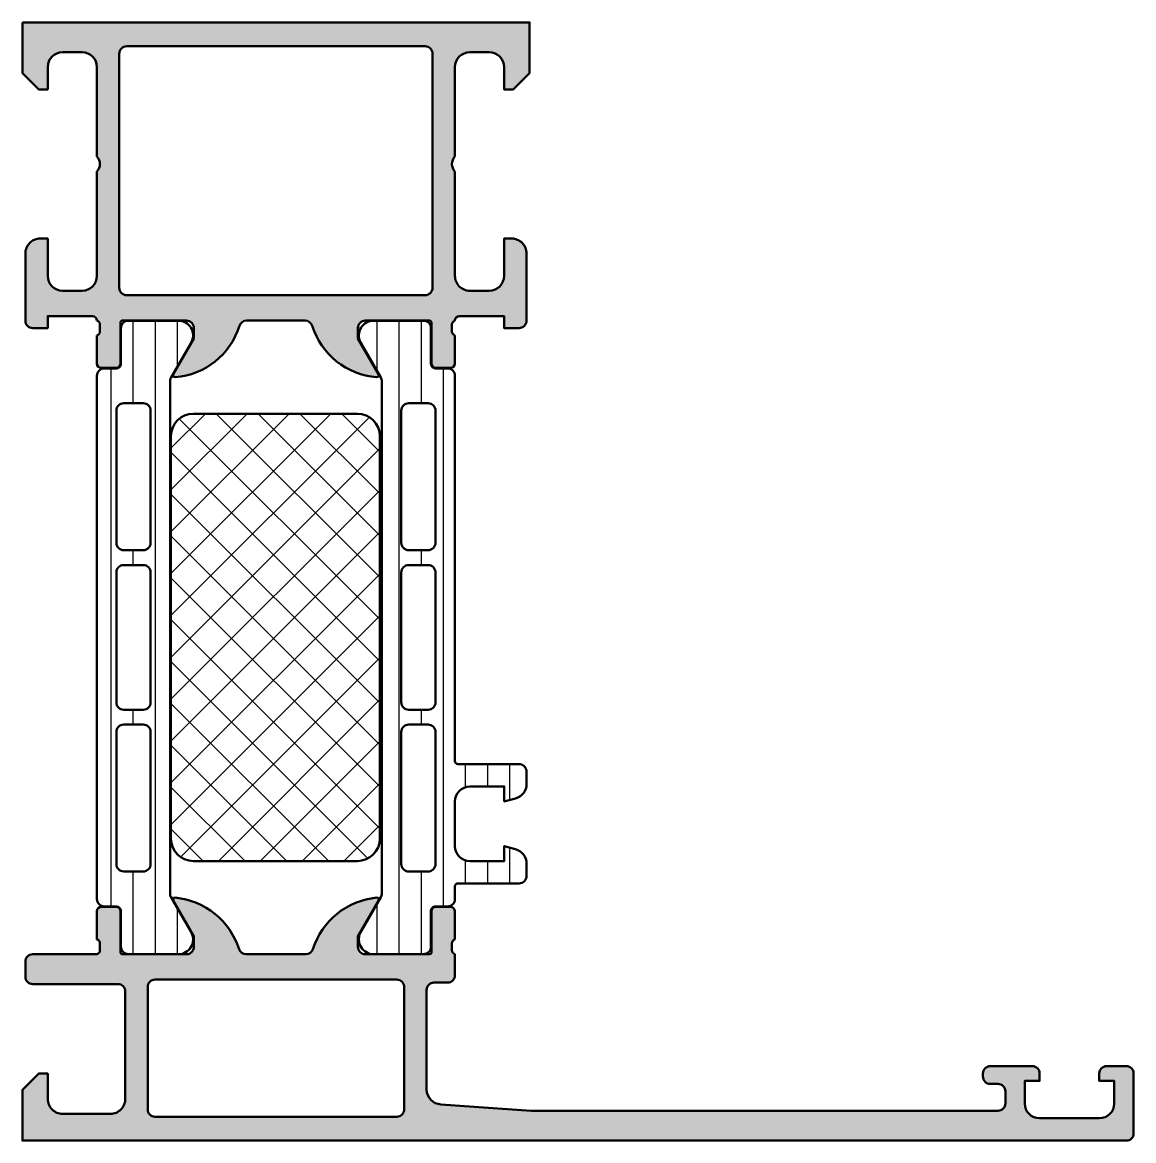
# Model space of a CAD drawing. Extents: x 0 to 74.5, y 0 to 75.
import ezdxf

# ---------------------------------------------------------------- set-up
doc = ezdxf.new("R2010")
doc.units = 0
for name, color, linetype, lineweight in [('0S-Alu contour', 7, 'Continuous', 50), ('0S-Alu hatch', 252, 'Continuous', 25), ('0S-Plastic contour', 254, 'Continuous', 50), ('0S-Plastic hatch', 253, 'Continuous', 25), ('0S-PT contour', 91, 'Continuous', 50), ('0S-PT hatch', 103, 'Continuous', 25)]:
    doc.layers.add(name, color=color, linetype=linetype, lineweight=lineweight)
pattern_1 = [(90, (0, 0), (-1.4859, 0), [])]

# ---------------------------------------------------------------- blocks, each defined once
blk = doc.blocks.new('357430__4BFDC0D7_9841_4C23_A22D_DB2E7F6A8140_')
at = {"layer": '0S-Alu hatch'}
h = blk.add_hatch(color=256, dxfattribs=at)
edge = h.paths.add_edge_path()
edge.add_ellipse((6.40000363935669, 10.00014096847119), major_axis=(-0.4999963606434275, 0), ratio=1, start_angle=180, end_angle=270.0000000000001, ccw=False)
edge.add_line((6.900000000000117, 10.00014096847118), (6.900000000196361, 2.799159322811785))
edge.add_ellipse((5.899980176852035, 2.799159322811818), major_axis=(-1.000019823344326, 0), ratio=1, start_angle=89.99999999999812, end_angle=180, ccw=False)
edge.add_line((5.899980176852, 1.799139499467492), (2.700130882247854, 1.799139499664078))
edge.add_ellipse((2.700099866834558, 2.79910836502754), major_axis=(-0.9999688658444545, 0), ratio=1, start_angle=-0.0017839389398091043, end_angle=90.00177710761068, ccw=False)
edge.add_line((1.700131001474801, 2.799139499665543), (1.699981689453239, 4.499992370605469))
edge.add_line((1.699981689453239, 4.499992370605469), (1.100006103515741, 4.499992370605359))
edge.add_line((1.100006103515741, 4.499992370605359), (2e-16, 3.399986267089616))
edge.add_line((2e-16, 3.399986267089616), (0, 0))
edge.add_line((0, 0), (73.99993505544118, -4.217248e-09))
edge.add_arc((73.99993505544118, 0.5000649456081279), 0.5000649498253759, 270, 360)
edge.add_line((74.50000000526656, 0.5000649456081279), (74.50000000649206, 4.499919421516442))
edge.add_arc((73.99991942085812, 4.499919420858019), 0.5000805856339384, 0, 89.99999999999837)
edge.add_line((73.99991942085813, 5.000000006491958), (72.70000112059384, 5.000000002494874))
edge.add_arc((72.70000112309106, 4.499950048784057), 0.5000499537108168, 90.00000028613135, 180)
edge.add_line((72.19995116938024, 4.499950048784057), (72.19995117187511, 4))
edge.add_line((72.19995117187511, 4), (73.19995117187511, 4))
edge.add_line((73.19995117187511, 4), (73.19995117255867, 2.499963026306318))
edge.add_ellipse((72.1999881455688, 2.499963026306318), major_axis=(-0.9999630269898744, 0), ratio=1, start_angle=90, end_angle=180, ccw=False)
edge.add_line((72.1999881455688, 1.499999999316443), (68.20002804141345, 1.49999999704575))
edge.add_ellipse((68.20002804158435, 2.500076869709232), major_axis=(-1.000076872663481, 0), ratio=1, start_angle=0, end_angle=89.999999990209, ccw=False)
edge.add_line((67.19995116892086, 2.500076869709231), (67.19995117187511, 4))
edge.add_line((67.19995117187511, 4), (68.19995117187511, 4))
edge.add_line((68.19995117187511, 4), (68.19995117384711, 4.500044405263793))
edge.add_arc((67.6999955771389, 4.500044405263792), 0.4999555967082046, 0, 90)
edge.add_line((67.6999955771389, 5.000000001971996), (64.89996337855423, 5))
edge.add_arc((64.89996337890636, 4.499999999999985), 0.5000000000000142, 90.00000004035122, 180)
edge.add_line((64.39996337890635, 4.499999999999985), (64.39996337890636, 4.300000000000044))
edge.add_arc((64.8999633789064, 4.300000000000036), 0.5000000000000427, 180, 270.0000001411714)
edge.add_line((64.89996338013836, 3.799999999999993), (65.39992827974076, 3.80000000123186))
edge.add_ellipse((65.39992827974076, 3.299964900834607), major_axis=(-0.5000351003972529, 0), ratio=1, start_angle=180, end_angle=270, ccw=False)
edge.add_line((65.89996338013802, 3.299964901006219), (65.8999633791807, 2.500013511701586))
edge.add_ellipse((65.3999468154471, 2.500013511701454), major_axis=(-0.5000165637336096, 0), ratio=1, start_angle=90, end_angle=180, ccw=False)
edge.add_line((65.3999468154471, 1.999996947967844), (34.09993451157654, 1.9999969482423))
edge.add_line((34.09993451157654, 1.9999969482423), (28.06147034555172, 2.432394048983833))
edge.add_ellipse((28.09992640041272, 3.431646224154079), major_axis=(-0.9999918888360747, 0), ratio=1, start_angle=-0.001355815399790572, end_angle=87.79606903054002, ccw=False)
edge.add_line((27.09993451185662, 3.431669887407184), (27.10009228759777, 10.09914627692327))
edge.add_ellipse((27.60009228745773, 10.09913444519025), major_axis=(-0.4999999999999526, 0), ratio=1, start_angle=270, end_angle=359.9986441832561, ccw=False)
edge.add_line((27.60009228745773, 10.5991344451902), (28.49999999999999, 10.5991344451902))
edge.add_arc((28.5, 11.0991344451902), 0.5000000000000071, 269.9999999999996, 360)
edge.add_line((29, 11.0991344451902), (29, 12.5))
edge.add_ellipse((29.07883644654305, 12.76752059199311), major_axis=(-0.2788950563274276, 0), ratio=1, start_angle=-1.1645893740997053, end_angle=73.5801235805074, ccw=False)
edge.add_line((28.79999900000001, 12.7731889999915), (28.79999899999999, 13.22678299999145))
edge.add_ellipse((29.07886709564316, 13.23244365946855), major_axis=(-0.2789255417371548, 0), ratio=1, start_angle=-73.5754054446461, end_angle=1.1628700728941226, ccw=False)
edge.add_line((29, 13.49998699999149), (29, 15.379998))
edge.add_arc((28.69999999999999, 15.379998), 0.3000000000000007, 0, 89.99999999999935)
edge.add_line((28.7, 15.679998), (27.72002568095722, 15.67999800000001))
edge.add_arc((27.72002568095722, 15.379998), 0.3000000000000007, 90, 180)
edge.add_line((27.42002568095721, 15.379998), (27.42002568095721, 12.62000000000001))
edge.add_ellipse((27.3000256809572, 12.62000000000001), major_axis=(-0.1200000000000081, 0), ratio=1, start_angle=90, end_angle=180, ccw=False)
edge.add_line((27.3000256809572, 12.5), (23, 12.5))
edge.add_ellipse((23, 13), major_axis=(-0.5, 0), ratio=1, start_angle=0, end_angle=90, ccw=False)
edge.add_line((22.5, 13), (22.5, 13.7))
edge.add_line((22.5, 13.7), (23.88149545762236, 16.09282032302755))
edge.add_arc((23.7618802153517, 16.1618802153517), 0.1381197846482943, 329.9999999999995, 455.6225775507924)
edge.add_arc((24.2382232411738, 11.32339113815222), 4.999999999999967, 95.62257755079352, 162.2515836439298)
edge.add_ellipse((18.99999999999999, 13.00000000000003), major_axis=(-0.5000000000000354, 0), ratio=1, start_angle=90.0000000000004, end_angle=162.2515836439304, ccw=False)
edge.add_line((19, 12.5), (14.99999999999996, 12.49999999999999))
edge.add_ellipse((14.99999999999996, 12.99999999999991), major_axis=(-0.4999999999999201, 0), ratio=1, start_angle=17.74841635607021, end_angle=90.00000000000023, ccw=False)
edge.add_arc((9.761776758826146, 11.3233911381521), 5.000000000000092, 17.74841635607012, 84.37742244920602)
edge.add_arc((10.23811978464829, 16.1618802153517), 0.1381197846482951, 84.37742244920604, 210.0000000000004)
edge.add_line((10.11850454237763, 16.09282032302755), (11.5, 13.7))
edge.add_line((11.5, 13.7), (11.5, 13))
edge.add_ellipse((11, 13), major_axis=(-0.5, 0), ratio=1, start_angle=90, end_angle=180, ccw=False)
edge.add_line((11, 12.5), (6.699974319042685, 12.5))
edge.add_ellipse((6.699974319042685, 12.61999999999993), major_axis=(-0.1199999999999246, 0), ratio=1, start_angle=0, end_angle=90, ccw=False)
edge.add_line((6.579974319042761, 12.61999999999993), (6.57997431904276, 15.37999799999993))
edge.add_arc((6.279974319042761, 15.37999799999993), 0.2999999999999989, 0, 90)
edge.add_line((6.279974319042761, 15.67999799999993), (5.299999999999976, 15.67999799999993))
edge.add_arc((5.299999999999976, 15.37999799999992), 0.3000000000000025, 90, 180)
edge.add_line((4.999999999999974, 15.37999799999992), (4.999999999999975, 13.49998699999142))
edge.add_ellipse((4.921132904356805, 13.23244365946848), major_axis=(-0.2789255417371497, 0), ratio=1, start_angle=178.8371299271145, end_angle=253.5754054446449, ccw=False)
edge.add_line((5.200000999999973, 13.22678299999142), (5.200000999999973, 12.77318899999133))
edge.add_ellipse((4.921163553456931, 12.76752059199304), major_axis=(-0.2788950563274273, 0), ratio=1, start_angle=106.4198764194924, end_angle=181.1645893740813, ccw=False)
edge.add_line((4.999999999999974, 12.49999999999993), (0.7000030448593435, 12.49999999999981))
edge.add_arc((0.7000030448593567, 11.99999695513118), 0.5000030448686275, 90.0000000000015, 180)
edge.add_line((0.1999999999907291, 11.99999695513118), (0.1999999999907302, 11.00014037396553))
edge.add_arc((0.7000030448595213, 11.00014037397016), 0.5000030448687909, 180, 269.9999999999999)
edge.add_line((0.7000030448595206, 10.50013732910137), (6.400003639356689, 10.50013732911462))
edge = h.paths.add_edge_path()
edge.add_line((8.400000000000002, 2.099142551421891), (8.400000000000002, 10.29913139343239))
edge.add_ellipse((8.900000000000002, 10.29913139343239), major_axis=(-0.5, 0), ratio=1, start_angle=270, end_angle=360, ccw=False)
edge.add_line((8.900000000000002, 10.79913139343239), (25.1, 10.79913139343238))
edge.add_ellipse((25.1, 10.29913139343238), major_axis=(-0.5, 0), ratio=1, start_angle=180, end_angle=270, ccw=False)
edge.add_line((25.6, 10.29913139343238), (25.6, 2.099142551421891))
edge.add_ellipse((25.1, 2.099142551421891), major_axis=(-0.5, 0), ratio=1, start_angle=90, end_angle=180, ccw=False)
edge.add_line((25.1, 1.599142551421891), (8.900000000000002, 1.599142551421891))
edge.add_ellipse((8.900000000000002, 2.099142551421891), major_axis=(-0.5, 0), ratio=1, start_angle=0, end_angle=90, ccw=False)
at = {"layer": '0S-Alu contour', "color": 7}
for points in [[(10.11850454237763, 16.09282032302755), (11.5, 13.7), (11.5, 13)], [(22.5, 13), (22.5, 13.7), (23.88149545762236, 16.09282032302755)], [(4.999999999999974, 15.37999799999992), (4.999999999999975, 13.49998699999142)], [(6.279974319042761, 15.67999799999993), (5.299999999999976, 15.67999799999993)], [(6.579974319042761, 12.61999999999993), (6.57997431904276, 15.37999799999993)], [(27.42002568095721, 15.379998), (27.42002568095721, 12.62000000000001)], [(28.7, 15.679998), (27.72002568095722, 15.67999800000001)], [(29, 13.49998699999149), (29, 15.379998)], [(5.200000999999973, 13.22678299999142), (5.200000999999973, 12.77318899999133)], [(28.79999900000001, 12.7731889999915), (28.79999899999999, 13.22678299999145)], [(4.999999999999974, 12.49999999999993), (0.7000030448593435, 12.49999999999981)], [(11, 12.5), (6.699974319042685, 12.5)], [(19, 12.5), (14.99999999999996, 12.49999999999999)], [(27.3000256809572, 12.5), (23, 12.5)], [(29, 11.0991344451902), (29, 12.5)], [(0.1999999999907291, 11.99999695513118), (0.1999999999907302, 11.00014037396553)], [(0.7000030448595206, 10.50013732910137), (6.400003639356689, 10.50013732911462)], [(8.900000000000002, 10.79913139343239), (25.1, 10.79913139343238)], [(27.60009228745773, 10.5991344451902), (28.49999999999999, 10.5991344451902)], [(6.900000000000117, 10.00014096847118), (6.900000000196361, 2.799159322811785)], [(8.400000000000002, 2.099142551421891), (8.400000000000002, 10.29913139343239)], [(25.6, 10.29913139343238), (25.6, 2.099142551421891)], [(27.09993451185662, 3.431669887407184), (27.10009228759777, 10.09914627692327)], [(67.6999955771389, 5.000000001971996), (64.89996337855423, 5)], [(67.19995116892086, 2.500076869709231), (67.19995117187511, 4), (68.19995117187511, 4), (68.19995117384711, 4.500044405263793)], [(73.99991942085813, 5.000000006491958), (72.70000112059384, 5.000000002494874)], [(1.700131001474801, 2.799139499665543), (1.699981689453239, 4.499992370605469), (1.100006103515741, 4.499992370605359), (2e-16, 3.399986267089616), (0, 0), (73.99993505544118, -4.217248e-09)], [(64.39996337890635, 4.499999999999985), (64.39996337890636, 4.300000000000044)], [(64.89996338013836, 3.799999999999993), (65.39992827974076, 3.80000000123186)], [(72.19995116938024, 4.499950048784057), (72.19995117187511, 4), (73.19995117187511, 4), (73.19995117255867, 2.499963026306318)], [(74.50000000526656, 0.5000649456081279), (74.50000000649206, 4.499919421516442)], [(65.89996338013802, 3.299964901006219), (65.8999633791807, 2.500013511701586)], [(65.3999468154471, 1.999996947967844), (34.09993451157654, 1.9999969482423), (28.06147034555172, 2.432394048983833)], [(5.899980176852, 1.799139499467492), (2.700130882247854, 1.799139499664078)], [(25.1, 1.599142551421891), (8.900000000000002, 1.599142551421891)], [(72.1999881455688, 1.499999999316443), (68.20002804141345, 1.49999999704575)]]:
    blk.add_lwpolyline(points, dxfattribs=at)
for centre, radius, start, end in [((10.23811978464829, 16.1618802153517), 0.1381197846482951, 84.37742244920604, 210.0000000000004), ((9.761776758826146, 11.3233911381521), 5.000000000000092, 17.74841635607012, 84.37742244920602), ((24.2382232411738, 11.32339113815222), 4.999999999999967, 95.62257755079352, 162.2515836439298), ((23.7618802153517, 16.1618802153517), 0.1381197846482943, 329.9999999999995, 95.62257755079249), ((5.299999999999976, 15.37999799999992), 0.3000000000000025, 90, 180), ((6.279974319042761, 15.37999799999993), 0.2999999999999989, 0, 90), ((27.72002568095722, 15.379998), 0.3000000000000007, 90, 180), ((28.69999999999999, 15.379998), 0.3000000000000007, 0, 89.99999999999935), ((0.7000030448593567, 11.99999695513118), 0.5000030448686275, 90.0000000000015, 180), ((0.7000030448595213, 11.00014037397016), 0.5000030448687909, 180, 269.9999999999999), ((28.5, 11.0991344451902), 0.5000000000000071, 269.9999999999996, 0), ((64.89996337890636, 4.499999999999985), 0.5000000000000142, 90.00000004035122, 180), ((67.6999955771389, 4.500044405263792), 0.4999555967082046, 0, 90), ((72.70000112309106, 4.499950048784057), 0.5000499537108168, 90.00000028613135, 180), ((73.99991942085812, 4.499919420858019), 0.5000805856339384, 0, 89.99999999999837), ((64.8999633789064, 4.300000000000036), 0.5000000000000427, 180, 270.0000001411714), ((73.99993505544118, 0.5000649456081279), 0.5000649498253759, 270, 0)]:
    blk.add_arc(centre, radius, start, end, dxfattribs=at)
at = {"layer": '0S-Alu contour', "color": 7, "extrusion": (0, 0, -1)}
for centre, radius, start, end in [((-4.921132904356805, 13.23244365946848), 0.2789255417371497, 106.4245945553551, 181.1628700728856), ((-4.921163553456931, 12.76752059199304), 0.2788950563274273, 178.8354106259187, 253.5801235805076), ((-11, 13), 0.5, 180, 270), ((-14.99999999999996, 12.99999999999991), 0.4999999999999201, 269.9999999999998, 342.2515836439298), ((-18.99999999999999, 13.00000000000003), 0.5000000000000354, 197.7484163560696, 269.9999999999996), ((-23, 13), 0.5, 270, 0), ((-29.07883644654305, 12.76752059199311), 0.2788950563274276, 286.4198764194926, 1.164589374099741), ((-29.07886709564316, 13.23244365946855), 0.2789255417371548, 358.8371299271059, 73.57540544464615), ((-6.699974319042685, 12.61999999999993), 0.1199999999999246, 270, 0), ((-27.3000256809572, 12.62000000000001), 0.1200000000000081, 180, 270), ((-6.40000363935669, 10.00014096847119), 0.4999963606434275, 89.99999999999991, 180), ((-8.900000000000002, 10.29913139343239), 0.5, 0, 90), ((-25.1, 10.29913139343238), 0.5, 90, 180), ((-27.60009228745773, 10.09913444519025), 0.4999999999999526, 0.0013558167439009, 90), ((-65.39992827974076, 3.299964900834607), 0.5000351003972529, 90, 180), ((-28.09992640041272, 3.431646224154079), 0.9999918888360747, 272.2039309694601, 0.0013558153998221), ((-2.700099866834558, 2.79910836502754), 0.9999688658444545, 269.9982228923893, 0.0017839389397176), ((-5.899980176852035, 2.799159322811818), 1.000019823344326, 180, 270.000000000002), ((-65.3999468154471, 2.500013511701454), 0.5000165637336096, 180, 270), ((-68.20002804158435, 2.500076869709232), 1.000076872663481, 270.0000000097911, 0), ((-72.1999881455688, 2.499963026306318), 0.9999630269898744, 180, 270), ((-8.900000000000002, 2.099142551421891), 0.5, 270, 0), ((-25.1, 2.099142551421891), 0.5, 180, 270)]:
    blk.add_arc(centre, radius, start, end, dxfattribs=at)
blk = doc.blocks.new('366260__D2319C3D_A541_4662_B94B_84C8BAE5EACF_')
at = {"layer": '0S-PT hatch'}
h = blk.add_hatch(dxfattribs=at)
h.set_pattern_fill('ANSI37', color=256, scale=0.625, angle=90, style=0)
h.set_pattern_definition([(135, (0, 0), (-1.403165018917055, -1.403165018917055), []), (225, (0, 0), (1.403165018917055, -1.403165018917055), [])])
edge = h.paths.add_edge_path()
edge.add_arc((11.46242725208566, 47.25119923934045), 1.5, 90, 180)
edge.add_line((9.962427252085668, 47.25119923934045), (9.962427252085657, 20.25119923934045))
edge.add_arc((11.46242725208565, 20.25119923934045), 1.499999999999996, 180, 270)
edge.add_line((11.46242725208565, 18.75119923934045), (22.46242725208565, 18.75119923934045))
edge.add_arc((22.46242725208565, 20.25119923934045), 1.5, 270, 360)
edge.add_line((23.96242725208566, 20.25119923934045), (23.96242725208567, 47.25119923934045))
edge.add_arc((22.46242725208567, 47.25119923934045), 1.5, 0, 90)
edge.add_line((22.46242725208567, 48.75119923934045), (11.46242725208566, 48.75119923934045))
at = {"layer": '0S-PT contour', "color": 7}
for points in [[(22.46242725208567, 48.75119923934045), (11.46242725208566, 48.75119923934045)], [(9.962427252085668, 47.25119923934045), (9.962427252085657, 20.25119923934045)], [(23.96242725208566, 20.25119923934045), (23.96242725208567, 47.25119923934045)], [(11.46242725208565, 18.75119923934045), (22.46242725208565, 18.75119923934045)]]:
    blk.add_lwpolyline(points, dxfattribs=at)
for centre, radius, start, end in [((11.46242725208566, 47.25119923934045), 1.5, 90, 180), ((22.46242725208567, 47.25119923934045), 1.5, 0, 90), ((11.46242725208565, 20.25119923934045), 1.499999999999996, 180, 270), ((22.46242725208565, 20.25119923934045), 1.5, 270, 0)]:
    blk.add_arc(centre, radius, start, end, dxfattribs=at)
blk = doc.blocks.new('284031__26E258C4_6926_4761_AD46_EB4EEFE11FB1___7A077A20_9D57_47CC_801F_B9C59868A146_')
at = {"layer": '0S-Plastic hatch'}
h = blk.add_hatch(dxfattribs=at)
h.set_pattern_fill('ANSI31', color=256, scale=0.4680000000000001, angle=45, style=0)
h.set_pattern_definition(pattern_1)
edge = h.paths.add_edge_path()
edge.add_line((29.00000000023793, 51.2926084099033), (29.000022921558, 25.45125658823253))
edge.add_arc((29.20416178718003, 25.45537538707201), 0.2041804127758791, 181.1558689438531, 269.5149389341509)
edge.add_line((29.2024332342843, 25.25120229122876), (33.30243323427306, 25.25120229122876))
edge.add_ellipse((33.30243323427306, 24.75120229122881), major_axis=(-0.4999999999999432, 0), ratio=1, start_angle=180, end_angle=270, ccw=False)
edge.add_line((33.802433234273, 24.75120229122881), (33.80243323427299, 23.92045306784114))
edge.add_ellipse((32.80243323427292, 23.92045306784117), major_axis=(-1.000000000000071, 0), ratio=1, start_angle=104.9999999990662, end_angle=180, ccw=False)
edge.add_line((33.06125227935972, 22.95452724154781), (32.30243323427306, 22.75120229122875))
edge.add_line((32.30243323427306, 22.75120229122875), (32.30243323427306, 23.75120229122876))
edge.add_line((32.30243323427306, 23.75120229122876), (30.00243323428811, 23.75120229122876))
edge.add_arc((30.00414226812573, 22.74707631855116), 1.004127427074073, 90.09751797488757, 179.7701403215255)
edge.add_line((29.00002292155802, 22.75110467439811), (29.00002292155802, 19.75122632025383))
edge.add_arc((30.00414248000591, 19.75532877543039), 1.004127938958013, 180.2340877213593, 269.9024699847291)
edge.add_line((30.00243323428557, 18.75120229122875), (32.30243323427305, 18.75120229122875))
edge.add_line((32.30243323427305, 18.75120229122875), (32.30243323427317, 19.75120229122869))
edge.add_line((32.30243323427317, 19.75120229122869), (33.06125227939551, 19.54787734086997))
edge.add_ellipse((32.80243323427313, 18.58195151458678), major_axis=(-0.9999999999994615, 0), ratio=1, start_angle=180, end_angle=254.9999999988138, ccw=False)
edge.add_line((33.80243323427259, 18.58195151458732), (33.80243323427305, 17.75120229122903))
edge.add_ellipse((33.30243323427306, 17.75120229122875), major_axis=(-0.5, 0), ratio=1, start_angle=90, end_angle=180, ccw=False)
edge.add_line((33.30243323427306, 17.25120229122875), (29.20243323428469, 17.25120229122875))
edge.add_arc((29.20243323428469, 17.05120229122876), 0.1999999999999886, 90, 180)
edge.add_line((29.00243323428469, 17.05120229122663), (29.00111268929476, 16.21013004610083))
edge.add_ellipse((28.50111536862898, 16.21010925689817), major_axis=(-0.4999973210979703, 0), ratio=1, start_angle=90.00202407690779, end_angle=180.0023822800019, ccw=False)
edge.add_line((28.50113303193752, 15.7101119361122), (27.69079973539075, 15.71008330962972))
edge.add_arc((27.6908103334327, 15.41008330981692), 0.2999999999999968, 90.0020240769165, 180.0020752984254)
edge.add_line((27.39081033362949, 15.41007244358028), (27.39122921384228, 13.01007407424063))
edge.add_ellipse((26.89123323682728, 13.0100533243742), major_axis=(-0.4999959774455611, 0), ratio=1, start_angle=90.00208723675058, end_angle=180.0023777786117, ccw=False)
edge.add_line((26.89125145125752, 12.51005734726041), (23.41470721164119, 12.50993069970388))
edge.add_ellipse((23.55698200855541, 13.4997539283803), major_axis=(-0.999996070924482, 0), ratio=1, start_angle=-32.72494080195452, end_angle=81.82046724598649, ccw=False)
edge.add_line((22.71570977789663, 14.04035838247479), (24.03409677568369, 16.32406298372991))
edge.add_arc((23.60107500404301, 16.57404727380665), 0.5000000000000037, 330.0020786985425, 360.0018117430833)
edge.add_line((24.10107500379305, 16.57406308424986), (24.09998869139984, 50.92833079431193))
edge.add_arc((23.59998869164976, 50.92831498386867), 0.5000000000000508, 0.0018117430833341, 30.00207189723085)
edge.add_line((24.0329923529018, 51.17833064206307), (22.71443992344534, 53.46193973131253))
edge.add_ellipse((23.55567298966564, 54.00260512706298), major_axis=(-0.9999960709244783, 0), ratio=1, start_angle=-81.81631665021098, end_angle=32.72909139772099, ccw=False)
edge.add_line((23.41332648878381, 54.99241804653366), (26.88987052002936, 54.99254469409656))
edge.add_ellipse((26.88988873445961, 54.49254871698274), major_axis=(-0.4999959774455875, 0), ratio=1, start_angle=179.9941505605964, end_angle=270.00208723675064, ccw=False)
edge.add_line((27.38988470929952, 54.49249767140517), (27.38963969245171, 52.09260728859734))
edge.add_arc((27.68963969088823, 52.09257666045132), 0.2999999999999983, 179.9941504549235, 270.0020240769159)
edge.add_line((27.68965028893018, 51.79257666063851), (28.49998501583148, 51.79260528718652))
edge.add_ellipse((28.50000267914015, 51.29260796640053), major_axis=(-0.4999973210979808, 0), ratio=1, start_angle=180.0000508192582, end_angle=270.0020240769241, ccw=False)
edge = h.paths.add_edge_path()
edge.add_line((27.70055130142634, 40.10119604774752), (27.70055130142632, 48.95118994053621))
edge.add_arc((27.20055129933869, 48.95118994053621), 0.5000000020876314, 0, 89.99999999999959)
edge.add_line((27.2005512993387, 49.45118994262384), (25.90053698081171, 49.45118994236242))
edge.add_arc((25.90053698091735, 48.95119358170581), 0.4999963606566098, 90.00000001210594, 180)
edge.add_line((25.40054062026074, 48.9511935817058), (25.40054062026074, 40.10119240650812))
edge.add_arc((25.90053698091725, 40.10119240650812), 0.4999963606565033, 180, 270.0000000000008)
edge.add_line((25.90053698091725, 39.60119604585162), (27.20053472658671, 39.60119604586488))
edge.add_arc((27.20055129926903, 40.10119604774752), 0.5000000021573007, 269.9981009105036, 360)
edge = h.paths.add_edge_path()
edge.add_line((27.70055130141594, 29.40118994304765), (27.70055130141596, 38.10119604656332))
edge.add_arc((27.20055130141596, 38.10119604656332), 0.5000000000000036, 0, 90.00000000119407)
edge.add_line((27.20055130140554, 38.60119604656333), (25.90054062026361, 38.60119604656333))
edge.add_arc((25.90054062026361, 38.10119604656331), 0.5000000000000142, 90.0000000000004, 180)
edge.add_line((25.4005406202636, 38.1011960465633), (25.4005406202636, 29.40118994304764))
edge.add_arc((25.90054062026359, 29.40118994304764), 0.4999999999999929, 180, 270)
edge.add_line((25.90054062026359, 28.90118994304765), (27.20055130141595, 28.90118994304764))
edge.add_arc((27.20055130141594, 29.40118994304765), 0.5, 270.0000000000004, 360)
edge = h.paths.add_edge_path()
edge.add_arc((25.90053698090692, 27.40119358240431), 0.4999963606565672, 90.00000001210513, 180.0004170428646)
edge.add_line((25.4005406202636, 27.40118994304765), (25.4005406202636, 18.55121130535237))
edge.add_arc((25.90055587905265, 18.55121130535238), 0.5000152587890554, 180, 270)
edge.add_line((25.90055587905265, 18.05119604656332), (27.20056656020501, 18.05119604656332))
edge.add_arc((27.20056656020501, 18.55118078777425), 0.4999847412109304, 270, 360)
edge.add_line((27.70055130141594, 18.55118078777425), (27.70055130141594, 27.40118994123468))
edge.add_arc((27.20055129932833, 27.40118994123469), 0.5000000020876172, 0, 90.0000000000004)
edge.add_line((27.20055129932832, 27.9011899433223), (25.90053698080129, 27.90118994306088))
at = {"layer": '0S-Alu contour', "color": 7}
for points in [[(25.40054062026074, 48.9511935817058), (25.40054062026074, 40.10119240650812)], [(27.2005512993387, 49.45118994262384), (25.90053698081171, 49.45118994236242)], [(27.70055130142634, 40.10119604774752), (27.70055130142632, 48.95118994053621)], [(25.90053698091725, 39.60119604585162), (27.20053472658671, 39.60119604586488)], [(27.20055130140554, 38.60119604656333), (25.90054062026361, 38.60119604656333)], [(25.4005406202636, 38.1011960465633), (25.4005406202636, 29.40118994304764)], [(27.70055130141594, 29.40118994304765), (27.70055130141596, 38.10119604656332)], [(25.90054062026359, 28.90118994304765), (27.20055130141595, 28.90118994304764)], [(27.20055129932832, 27.9011899433223), (25.90053698080129, 27.90118994306088)], [(25.4005406202636, 27.40118994304765), (25.4005406202636, 18.55121130535237)], [(27.70055130141594, 18.55118078777425), (27.70055130141594, 27.40118994123468)], [(25.90055587905265, 18.05119604656332), (27.20056656020501, 18.05119604656332)]]:
    blk.add_lwpolyline(points, dxfattribs=at)
for centre, radius, start, end in [((25.90053698091735, 48.95119358170581), 0.4999963606566098, 90.00000001210594, 180), ((27.20055129933869, 48.95118994053621), 0.5000000020876314, 0, 89.99999999999959), ((25.90053698091725, 40.10119240650812), 0.4999963606565033, 180, 270.0000000000008), ((27.20055129926903, 40.10119604774752), 0.5000000021573007, 269.9981009105036, 0), ((25.90054062026361, 38.10119604656331), 0.5000000000000142, 90.0000000000004, 180), ((27.20055130141596, 38.10119604656332), 0.5000000000000036, 0, 90.00000000119407), ((25.90054062026359, 29.40118994304764), 0.4999999999999929, 180, 270), ((27.20055130141594, 29.40118994304765), 0.5, 270.0000000000004, 0), ((25.90053698090692, 27.40119358240431), 0.4999963606565672, 90.00000001210513, 180.0004170428646), ((27.20055129932833, 27.40118994123469), 0.5000000020876172, 0, 90.0000000000004), ((25.90055587905265, 18.55121130535238), 0.5000152587890554, 180, 270), ((27.20056656020501, 18.55118078777425), 0.4999847412109304, 270, 0)]:
    blk.add_arc(centre, radius, start, end, dxfattribs=at)
at = {"layer": '0S-Plastic contour', "color": 7}
for points in [[(23.41332648878381, 54.99241804653366), (26.88987052002936, 54.99254469409656)], [(27.38988470929952, 54.49249767140517), (27.38963969245171, 52.09260728859734)], [(24.0329923529018, 51.17833064206307), (22.71443992344534, 53.46193973131253)], [(27.68965028893018, 51.79257666063851), (28.49998501583148, 51.79260528718652)], [(29.00000000023793, 51.2926084099033), (29.000022921558, 25.45125658823253)], [(24.10107500379305, 16.57406308424986), (24.09998869139984, 50.92833079431193)], [(29.2024332342843, 25.25120229122876), (33.30243323427306, 25.25120229122876)], [(33.802433234273, 24.75120229122881), (33.80243323427299, 23.92045306784114)], [(33.06125227935972, 22.95452724154781), (32.30243323427306, 22.75120229122875), (32.30243323427306, 23.75120229122876), (30.00243323428811, 23.75120229122876)], [(29.00002292155802, 22.75110467439811), (29.00002292155802, 19.75122632025383)], [(30.00243323428557, 18.75120229122875), (32.30243323427305, 18.75120229122875), (32.30243323427317, 19.75120229122869), (33.06125227939551, 19.54787734086997)], [(33.80243323427259, 18.58195151458732), (33.80243323427305, 17.75120229122903)], [(33.30243323427306, 17.25120229122875), (29.20243323428469, 17.25120229122875)], [(29.00243323428469, 17.05120229122663), (29.00111268929476, 16.21013004610083)], [(22.71570977789663, 14.04035838247479), (24.03409677568369, 16.32406298372991)], [(27.39081033362949, 15.41007244358028), (27.39122921384228, 13.01007407424063)], [(28.50113303193752, 15.7101119361122), (27.69079973539075, 15.71008330962972)], [(26.89125145125752, 12.51005734726041), (23.41470721164119, 12.50993069970388)]]:
    blk.add_lwpolyline(points, dxfattribs=at)
at = {"layer": '0S-Plastic contour', "color": 7, "extrusion": (0, 0, -1)}
for centre, radius, start, end in [((-23.55567298966564, 54.00260512706298), 0.9999960709244783, 327.2709086022791, 81.81631665021114), ((-26.88988873445961, 54.49254871698274), 0.4999959774455876, 89.99791276324936, 180.0058494394036), ((-28.50000267914015, 51.29260796640053), 0.4999973210979808, 89.9979759230759, 179.9999491807418), ((-33.30243323427306, 24.75120229122881), 0.4999999999999432, 90, 180), ((-32.80243323427292, 23.92045306784117), 1.000000000000071, 180, 255.0000000009338), ((-32.80243323427313, 18.58195151458678), 0.9999999999994615, 105.0000000011862, 180), ((-33.30243323427306, 17.75120229122875), 0.5, 180, 270), ((-28.50111536862898, 16.21010925689817), 0.4999973210979704, 179.9976177199981, 269.9979759230922), ((-23.55698200855541, 13.4997539283803), 0.999996070924482, 278.1795327540135, 32.72494080195446), ((-26.89123323682728, 13.0100533243742), 0.4999959774455611, 179.9976222213883, 269.9979127632494)]:
    blk.add_arc(centre, radius, start, end, dxfattribs=at)
at = {"layer": '0S-Plastic contour', "color": 7}
for centre, radius, start, end in [((27.68963969088823, 52.09257666045132), 0.2999999999999983, 179.9941504549235, 270.0020240769159), ((23.59998869164976, 50.92831498386867), 0.5000000000000508, 0.0018117430833341, 30.00207189723085), ((29.20416178718003, 25.45537538707201), 0.2041804127758791, 181.1558689438531, 269.5149389341509), ((30.00414226812573, 22.74707631855116), 1.004127427074073, 90.09751797488757, 179.7701403215255), ((30.00414248000591, 19.75532877543039), 1.004127938958013, 180.2340877213593, 269.9024699847291), ((29.20243323428469, 17.05120229122876), 0.1999999999999886, 90, 180), ((23.60107500404301, 16.57404727380665), 0.5000000000000037, 330.0020786985425, 0.0018117430833341), ((27.6908103334327, 15.41008330981692), 0.2999999999999968, 90.0020240769165, 180.0020752984254)]:
    blk.add_arc(centre, radius, start, end, dxfattribs=at)
blk = doc.blocks.new('284031__9982E024_EFB3_44D8_8750_0E7A7702E3BC___FF105ECD_B625_49F8_AFD4_FEEA693424A8_')
at = {"layer": '0S-Plastic hatch'}
h = blk.add_hatch(dxfattribs=at)
h.set_pattern_fill('ANSI31', color=256, scale=0.4680000000000001, angle=45, style=0)
h.set_pattern_definition(pattern_1)
edge = h.paths.add_edge_path()
edge.add_line((4.998753296261079, 51.29235625526818), (4.999865985749884, 16.20985754576579))
edge.add_arc((5.499863306596387, 16.20987340386518), 0.4999973210979844, 180.0018172140356, 270.0020240769152)
edge.add_line((5.499880969904989, 15.70987608307919), (6.310215696802736, 15.70990470962718))
edge.add_ellipse((6.310226294848298, 15.40990470981438), major_axis=(-0.2999999999999952, 0), ratio=1, start_angle=180.0020752978986, end_angle=270.0020240776064, ccw=False)
edge.add_line((6.610226294651502, 15.40991557604879), (6.609981274070682, 13.00991718266517))
edge.add_arc((7.109977251276918, 13.00993265328298), 0.4999959774455781, 180.0017728165192, 270.0020872367505)
edge.add_line((7.109995465707158, 12.50993667616917), (10.58653949695266, 12.51006332373204))
edge.add_arc((10.44419299607089, 13.49987624320274), 0.9999960709244813, 278.1836833497853, 392.7290913977267)
edge.add_line((11.28542606229113, 14.04054163895328), (9.966873632834734, 16.32415072820264))
edge.add_ellipse((10.39987729408678, 16.57416638639704), major_axis=(-0.5000000000000542, 0), ratio=1, start_angle=0.0018117430832944592, end_angle=30.00207189723062, ccw=False)
edge.add_line((9.899877294336694, 16.57415057595383), (9.898790981943494, 50.92841828601597))
edge.add_ellipse((10.39879098169355, 50.92843409645906), major_axis=(-0.500000000000026, 0), ratio=1, start_angle=-29.997921301458916, end_angle=0.0018117430832944592, ccw=False)
edge.add_line((9.965769210052862, 51.17841838653583), (11.28415620783992, 53.46212298779094))
edge.add_arc((10.44288397718113, 54.00272744188542), 0.9999960709244833, 327.2750591980468, 441.8204672459867)
edge.add_line((10.58515877409534, 54.99255067056184), (7.108614534479016, 54.99242402300532))
edge.add_arc((7.108632748909259, 54.49242804589152), 0.4999959774455663, 90.00208723675075, 180.0100001036723)
edge.add_line((6.608636779079224, 54.49234077922679), (6.609055647734549, 52.09245042051018))
edge.add_ellipse((6.309055652303845, 52.0923980604488), major_axis=(-0.2999999999999971, 0), ratio=1, start_angle=90.00202407656451, end_angle=180.010000035117, ccw=False)
edge.add_line((6.309066250343952, 51.792398060636), (5.498732953798953, 51.79236943415352))
edge.add_arc((5.49875061710756, 51.29237211336755), 0.4999973210979595, 90.00202407691594, 180.0018172140356)
edge = h.paths.add_edge_path()
edge.add_line((8.599325365472938, 48.95127006491335), (8.599325365486182, 40.10128778786141))
edge.add_ellipse((8.099329004829613, 40.10128778786141), major_axis=(-0.4999963606565672, 0), ratio=1, start_angle=90, end_angle=180, ccw=False)
edge.add_line((8.099329004829613, 39.60129142720484), (6.79931468640312, 39.60129142694343))
edge.add_ellipse((6.799314686408214, 40.10129142903104), major_axis=(-0.5000000020876172, 0), ratio=1, start_angle=0, end_angle=89.99999999941627, ccw=False)
edge.add_line((6.299314684320597, 40.10129142721294), (6.299314684320593, 48.95130058249147))
edge.add_ellipse((6.799299425531524, 48.95130058249147), major_axis=(-0.4999847412109304, 0), ratio=1, start_angle=270, end_angle=360, ccw=False)
edge.add_line((6.799299425531524, 49.4512853237024), (8.099310106683882, 49.4512853237024))
edge.add_ellipse((8.099310106683882, 48.95127006491335), major_axis=(-0.5000152587890554, 0), ratio=1, start_angle=180, end_angle=270, ccw=False)
edge = h.paths.add_edge_path()
edge.add_line((6.299314684320579, 29.4012853237024), (6.299314684320593, 38.10129142721809))
edge.add_ellipse((6.799314684320593, 38.10129142721809), major_axis=(-0.5, 0), ratio=1, start_angle=270, end_angle=360, ccw=False)
edge.add_line((6.799314684320593, 38.60129142721809), (8.099325365472948, 38.60129142721808))
edge.add_ellipse((8.099325365472946, 38.10129142721809), major_axis=(-0.4999999999999929, 0), ratio=1, start_angle=180, end_angle=269.99999999999983, ccw=False)
edge.add_line((8.59932536547294, 38.10129142721289), (8.599325365472938, 29.40128532370242))
edge.add_ellipse((8.099325365472923, 29.40128532370242), major_axis=(-0.5000000000000142, 0), ratio=1, start_angle=90, end_angle=180, ccw=False)
edge.add_line((8.099325365472923, 28.90128532370241), (6.799314684320579, 28.90128532370241))
edge.add_ellipse((6.799314684320579, 29.4012853237024), major_axis=(-0.5, 0), ratio=1, start_angle=0, end_angle=90, ccw=False)
edge = h.paths.add_edge_path()
edge.add_line((8.599325365475792, 27.4012889637576), (8.599325365475792, 18.55128778855916))
edge.add_ellipse((8.099329004819174, 18.55128778855991), major_axis=(-0.4999963606566205, 0), ratio=1, start_angle=89.9999999999996, end_angle=180, ccw=False)
edge.add_line((8.099329004819168, 18.05129142790329), (6.79931468639273, 18.05129142764189))
edge.add_ellipse((6.799314686397826, 18.55129142972951), major_axis=(-0.5000000020876243, 0), ratio=1, start_angle=0, end_angle=89.99999999941599, ccw=False)
edge.add_line((6.299314684310202, 18.55129142791138), (6.299314684310205, 27.4012853225182))
edge.add_ellipse((6.799314686467512, 27.4012853225182), major_axis=(-0.5000000021573073, 0), ratio=1, start_angle=270.0000000000006, end_angle=360, ccw=False)
edge.add_line((6.799314686467507, 27.90128532467551), (8.099329004924911, 27.90128532441411))
edge.add_ellipse((8.099329004819284, 27.4012889637576), major_axis=(-0.4999963606565104, 0), ratio=1, start_angle=180, end_angle=269.9999999878957, ccw=False)
at = {"layer": '0S-Alu contour', "color": 7}
for points in [[(6.299314684320597, 40.10129142721294), (6.299314684320593, 48.95130058249147)], [(6.799299425531524, 49.4512853237024), (8.099310106683882, 49.4512853237024)], [(8.599325365472938, 48.95127006491335), (8.599325365486182, 40.10128778786141)], [(8.099329004829613, 39.60129142720484), (6.79931468640312, 39.60129142694343)], [(6.799314684320593, 38.60129142721809), (8.099325365472948, 38.60129142721808)], [(6.299314684320579, 29.4012853237024), (6.299314684320593, 38.10129142721809)], [(8.59932536547294, 38.10129142721289), (8.599325365472938, 29.40128532370242)], [(8.099325365472923, 28.90128532370241), (6.799314684320579, 28.90128532370241)], [(6.799314686467507, 27.90128532467551), (8.099329004924911, 27.90128532441411)], [(6.299314684310202, 18.55129142791138), (6.299314684310205, 27.4012853225182)], [(8.599325365475792, 27.4012889637576), (8.599325365475792, 18.55128778855916)], [(8.099329004819168, 18.05129142790329), (6.79931468639273, 18.05129142764189)]]:
    blk.add_lwpolyline(points, dxfattribs=at)
at = {"layer": '0S-Alu contour', "color": 7, "extrusion": (0, 0, -1)}
for centre, radius, start, end in [((-6.799299425531524, 48.95130058249147), 0.4999847412109304, 0, 90), ((-8.099310106683882, 48.95127006491335), 0.5000152587890554, 90, 180), ((-6.799314686408214, 40.10129142903104), 0.5000000020876172, 270.0000000005837, 0), ((-8.099329004829613, 40.10128778786141), 0.4999963606565672, 180, 270), ((-6.799314684320593, 38.10129142721809), 0.5, 0, 90), ((-8.099325365472946, 38.10129142721809), 0.4999999999999929, 90.00000000000018, 180), ((-6.799314684320579, 29.4012853237024), 0.5, 270, 0), ((-8.099325365472923, 29.40128532370242), 0.5000000000000142, 180, 270), ((-6.799314686467512, 27.4012853225182), 0.5000000021573073, 0, 89.99999999999939), ((-8.099329004819284, 27.4012889637576), 0.4999963606565104, 90.0000000121043, 180), ((-6.799314686397826, 18.55129142972951), 0.5000000020876243, 270.000000000584, 0), ((-8.099329004819174, 18.55128778855991), 0.4999963606566205, 180, 270.0000000000004)]:
    blk.add_arc(centre, radius, start, end, dxfattribs=at)
at = {"layer": '0S-Plastic contour', "color": 7}
for points in [[(10.58515877409534, 54.99255067056184), (7.108614534479016, 54.99242402300532)], [(6.608636779079224, 54.49234077922679), (6.609055647734549, 52.09245042051018)], [(9.965769210052862, 51.17841838653583), (11.28415620783992, 53.46212298779094)], [(6.309066250343952, 51.792398060636), (5.498732953798953, 51.79236943415352)], [(4.998753296261079, 51.29235625526818), (4.999865985749884, 16.20985754576579)], [(9.899877294336694, 16.57415057595383), (9.898790981943494, 50.92841828601597)], [(11.28542606229113, 14.04054163895328), (9.966873632834734, 16.32415072820264)], [(5.499880969904989, 15.70987608307919), (6.310215696802736, 15.70990470962718)], [(6.610226294651502, 15.40991557604879), (6.609981274070682, 13.00991718266517)], [(7.109995465707158, 12.50993667616917), (10.58653949695266, 12.51006332373204)]]:
    blk.add_lwpolyline(points, dxfattribs=at)
for centre, radius, start, end in [((7.108632748909259, 54.49242804589152), 0.4999959774455663, 90.00208723675075, 180.0100001036723), ((10.44288397718113, 54.00272744188542), 0.9999960709244833, 327.2750591980468, 81.82046724598679), ((5.49875061710756, 51.29237211336755), 0.4999973210979595, 90.00202407691594, 180.0018172140356), ((5.499863306596387, 16.20987340386518), 0.4999973210979844, 180.0018172140356, 270.0020240769152), ((10.44419299607089, 13.49987624320274), 0.9999960709244813, 278.1836833497853, 32.72909139772673), ((7.109977251276918, 13.00993265328298), 0.4999959774455781, 180.0017728165192, 270.0020872367505)]:
    blk.add_arc(centre, radius, start, end, dxfattribs=at)
at = {"layer": '0S-Plastic contour', "color": 7, "extrusion": (0, 0, -1)}
for centre, radius, start, end in [((-6.309055652303845, 52.0923980604488), 0.2999999999999971, 179.989999964883, 269.9979759234355), ((-10.39879098169355, 50.92843409645906), 0.500000000000026, 359.9981882569167, 29.99792130145894), ((-10.39987729408678, 16.57416638639704), 0.5000000000000542, 329.9979281027694, 359.9981882569167), ((-6.310226294848298, 15.40990470981438), 0.2999999999999952, 89.9979759223936, 179.9979247021014)]:
    blk.add_arc(centre, radius, start, end, dxfattribs=at)
blk = doc.blocks.new('345110__19C76339_F4A9_4C44_B1F3_F5A25DD509EC_')
at = {"layer": '0S-Alu hatch'}
h = blk.add_hatch(color=256, dxfattribs=at)
edge = h.paths.add_edge_path()
edge.add_line((1.0681105778e-06, 75), (1.0681105778e-06, 71.5999679203087))
edge.add_line((1.0681105778e-06, 71.5999679203087), (1.099976654048077, 70.49999257278978))
edge.add_line((1.099976654048077, 70.49999257278978), (1.699952239985577, 70.49999257278978))
edge.add_line((1.699952239985577, 70.49999257278978), (1.699952235565199, 72.00035606868472))
edge.add_ellipse((2.700038639261125, 72.00035606868471), major_axis=(-1.000086403695926, 0), ratio=1, start_angle=270.00000006619524, end_angle=360, ccw=False)
edge.add_line((2.700038638105701, 73.00044247238064), (3.999946259422344, 73.00044247015046))
edge.add_ellipse((3.999946259422344, 72.00038766034936), major_axis=(-1.000054809801099, 0), ratio=1, start_angle=180, end_angle=270, ccw=False)
edge.add_line((5.000001069223444, 72.00038766034936), (5.000001068110577, 65.99999972534715))
edge.add_ellipse((4.475161727792219, 65.49999972534715), major_axis=(-0.724883668698509, 0), ratio=1, start_angle=136.3884232636867, end_angle=223.6115767363134, ccw=False)
edge.add_line((5.000001068110577, 64.99999972534715), (5.000001069839062, 58.00005852307612))
edge.add_ellipse((3.999942270381611, 58.00005852307612), major_axis=(-1.000058799457451, 0), ratio=1, start_angle=90.00000016859627, end_angle=180, ccw=False)
edge.add_line((3.999942273324345, 56.99999972361867), (2.700039710554515, 56.99999972152194))
edge.add_ellipse((2.700039710554515, 58.00008719591609), major_axis=(-1.000087474394149, 0), ratio=1, start_angle=0, end_angle=90, ccw=False)
edge.add_line((1.699952236160365, 58.00008719591609), (1.699952239985577, 60.49999972534715))
edge.add_line((1.699952239985577, 60.49999972534715), (1.20003971055452, 60.49999972917237))
edge.add_arc((1.20003971055452, 59.4999122547782), 1.000087474394163, 90, 180.000777112258)
edge.add_line((0.1999522362523445, 59.49989869042231), (0.2000132746536356, 54.99996983244308))
edge.add_arc((0.6999825345211815, 54.99997661371018), 0.4999692599135345, 180.0007771239829, 269.9995628678931)
edge.add_line((0.6999787200584441, 54.5000073538112), (1.700013275141827, 54.49999972534715))
edge.add_line((1.700013275141827, 54.49999972534715), (1.70001327514182, 55.29999514771043))
edge.add_line((1.70001327514182, 55.29999514771043), (4.69995405472231, 55.29999514771043))
edge.add_ellipse((4.699880574156905, 54.99999515670939), major_axis=(-0.3000000000000337, 0), ratio=1, start_angle=180.024914814169, end_angle=269.98596624561327, ccw=False)
edge.add_ellipse((4.921044099250413, 54.7326050183741), major_axis=(-0.2788950563274023, 0), ratio=1, start_angle=178.8354106259307, end_angle=253.5801235805303, ccw=False)
edge.add_line((5.199881545793432, 54.72693661037586), (5.199881545793431, 54.27334261037574))
edge.add_ellipse((4.921013450150256, 54.26768195089865), major_axis=(-0.2789255417371574, 0), ratio=1, start_angle=106.42459455535459, end_angle=181.1628700728938, ccw=False)
edge.add_line((4.999880545793425, 54.0001386103757), (4.999880545793434, 52.12012761036719))
edge.add_arc((5.299880545793431, 52.12012761036719), 0.2999999999999971, 180, 270)
edge.add_line((5.299880545793431, 51.8201276103672), (6.279854864836218, 51.8201276103672))
edge.add_arc((6.279854864836218, 52.12012761036719), 0.2999999999999971, 270, 360)
edge.add_line((6.579854864836216, 52.12012761036719), (6.579854864836214, 54.88012925171086))
edge.add_ellipse((6.699854864836209, 54.88012925171086), major_axis=(-0.1199999999999948, 0), ratio=1, start_angle=269.9999006516563, end_angle=360, ccw=False)
edge.add_line((6.699855072910893, 55.00012925171067), (10.99989274700725, 55.00012179582486))
edge.add_ellipse((10.99989188005173, 54.50013467805167), major_axis=(-0.4999871177739392, 0), ratio=1, start_angle=180, end_angle=269.9999006516562, ccw=False)
edge.add_line((11.49987899782567, 54.50013467805168), (11.49987899779807, 53.80012484741746))
edge.add_line((11.49987899779807, 53.80012484741746), (10.11780838561474, 51.40630046574699))
edge.add_arc((10.23619415551165, 51.33795063410184), 0.1367000000000121, 150.0000814796158, 274.3397826725371)
edge.add_arc((9.877119094788902, 56.06955313799684), 4.88190780936921, 274.339782672537, 343.0454840365643)
edge.add_ellipse((15.02511063812291, 54.50012179565971), major_axis=(-0.4999999999999365, 0), ratio=1, start_angle=269.99999999999983, end_angle=343.04548403656474, ccw=False)
edge.add_line((15.02511063812291, 55.00012179565965), (18.95784164032285, 55.00012179565965))
edge.add_ellipse((18.95784164032285, 54.5001217956597), major_axis=(-0.4999999999999574, 0), ratio=1, start_angle=197.2895527157354, end_angle=270.0000000000004, ccw=False)
edge.add_arc((24.1358846415434, 56.1118668983077), 4.923085062803213, 197.2895527157353, 265.5272736079399)
edge.add_arc((23.76262060419417, 51.34005844365997), 0.1367000000000061, 265.5272736079394, 389.9999185203861)
edge.add_line((23.88100637409107, 51.40840827530512), (22.50015270232688, 53.80012484741746))
edge.add_line((22.50015270232688, 53.80012484741746), (22.5001527022993, 54.50013467805167))
edge.add_ellipse((23.00013982007323, 54.50013467805167), major_axis=(-0.4999871177739337, 0), ratio=1, start_angle=270.0000993483444, end_angle=360, ccw=False)
edge.add_line((23.00013895311771, 55.00012179582485), (27.30017662719811, 55.00012925171069))
edge.add_ellipse((27.30017683527279, 54.88012925171087), major_axis=(-0.1200000000000002, 0), ratio=1, start_angle=180, end_angle=270.0000993483438, ccw=False)
edge.add_line((27.42017683527279, 54.88012925171087), (27.4201768352728, 52.1201276103279))
edge.add_arc((27.72017683527279, 52.1201276103279), 0.2999999999999936, 180, 269.9999999999993)
edge.add_line((27.72017683527279, 51.8201276103279), (28.70015115431558, 51.8201276103279))
edge.add_arc((28.70015115431558, 52.1201276103279), 0.2999999999999971, 270, 360)
edge.add_line((29.00015115431558, 52.1201276103279), (29.00015115431558, 54.00013861033642))
edge.add_ellipse((29.07901824995875, 54.26768195085935), major_axis=(-0.2789255417371511, 0), ratio=1, start_angle=-1.1628700728908825, end_angle=73.57540544464513, ccw=False)
edge.add_line((28.80015015431558, 54.27334261033643), (28.80015015431558, 54.72693661033646))
edge.add_ellipse((29.0789876008586, 54.73260501833462), major_axis=(-0.278895056327405, 0), ratio=1, start_angle=-73.58012358050621, end_angle=1.1645893740530937, ccw=False)
edge.add_ellipse((29.30015112597963, 54.99999515668176), major_axis=(-0.3000000000276625, 0), ratio=1, start_angle=270.0140337565947, end_angle=359.97508518809843, ccw=False)
edge.add_line((29.30007764540265, 55.29999514771043), (32.30001830577385, 55.29999514771043))
edge.add_line((32.30001830577385, 55.29999514771043), (32.30001830577385, 54.49999972534715))
edge.add_line((32.30001830577385, 54.49999972534715), (33.30005286085724, 54.50000735381119))
edge.add_arc((33.30004904639451, 54.99997661371017), 0.4999692599135264, 270.0004371321068, 359.9992228112989)
edge.add_line((33.80001830626204, 54.99996983187603), (33.80007934466333, 59.4998986902237))
edge.add_arc((32.79999187036116, 59.49991225477821), 1.000087474394153, 359.9992228764861, 450.0000000000004)
edge.add_line((32.79999187036116, 60.49999972917236), (32.3000793409301, 60.49999972534715))
edge.add_line((32.3000793409301, 60.49999972534715), (32.30007934474893, 58.00008712280978))
edge.add_ellipse((31.29999194345704, 58.00008712280979), major_axis=(-1.000087401291885, 0), ratio=1, start_angle=90.00000007618132, end_angle=180, ccw=False)
edge.add_line((31.29999194478677, 56.9999997215179), (30.00008942974337, 56.99999972361866))
edge.add_ellipse((30.00008942974336, 58.00005852307613), major_axis=(-1.000058799457463, 0), ratio=1, start_angle=0, end_angle=90.00000000000023, ccw=False)
edge.add_line((29.0000306302859, 58.00005852307612), (29.00003063201438, 64.99999972534715))
edge.add_ellipse((29.52486997233274, 65.49999972534715), major_axis=(-0.7248836686985065, 0), ratio=1, start_angle=-43.61157673631351, end_angle=43.61157673631362, ccw=False)
edge.add_line((29.00003063201438, 65.99999972534715), (29.00003063090152, 72.00038766034935))
edge.add_ellipse((30.00008544070263, 72.00038766034936), major_axis=(-1.000054809801106, 0), ratio=1, start_angle=270.00000016466834, end_angle=360, ccw=False)
edge.add_line((30.00008543782846, 73.00044247015046), (31.29999301452374, 73.00044247238465))
edge.add_ellipse((31.29999301452374, 72.00035614156478), major_axis=(-1.000086330819868, 0), ratio=1, start_angle=180, end_angle=270, ccw=False)
edge.add_line((32.30007934534361, 72.00035614156477), (32.3000793409301, 70.49999257278978))
edge.add_line((32.3000793409301, 70.49999257278978), (32.9000549268676, 70.49999257278978))
edge.add_line((32.9000549268676, 70.49999257278978), (34.00003051757813, 71.5999679203087))
edge.add_line((34.00003051757813, 71.5999679203087), (34, 75))
edge.add_line((34, 75), (1.0681105778e-06, 75))
edge = h.paths.add_edge_path()
edge.add_ellipse((7.000017160418618, 72.89999111938249), major_axis=(-0.5000027408751323, 0), ratio=1, start_angle=270.0000000000219, end_angle=359.99968592151924, ccw=False)
edge.add_line((7.000017160418427, 73.39999386025762), (27.00001263235771, 73.39999386025761))
edge.add_ellipse((27.00001263235771, 72.89999111938249), major_axis=(-0.500002740875118, 0), ratio=1, start_angle=180, end_angle=270, ccw=False)
edge.add_line((27.50001537323283, 72.89999111938249), (27.50001537323284, 57.19999941445671))
edge.add_ellipse((27.00001263235772, 57.19999941445695), major_axis=(-0.500002740875118, 0), ratio=1, start_angle=90.0000000000008, end_angle=180, ccw=False)
edge.add_line((27.00001263235773, 56.69999667358183), (7.000017160418423, 56.69999667358183))
edge.add_ellipse((7.000017160418608, 57.19999941445694), major_axis=(-0.5000027408751109, 0), ratio=1, start_angle=0, end_angle=89.9999999999788, ccw=False)
edge.add_line((6.500014419543497, 57.19999941445695), (6.500014419550998, 72.8999938602501))
at = {"layer": '0S-Alu contour', "color": 7}
for points in [[(1.0681105778e-06, 75), (1.0681105778e-06, 71.5999679203087), (1.099976654048077, 70.49999257278978), (1.699952239985577, 70.49999257278978), (1.699952235565199, 72.00035606868472)], [(32.30007934534361, 72.00035614156477), (32.3000793409301, 70.49999257278978), (32.9000549268676, 70.49999257278978), (34.00003051757813, 71.5999679203087), (34, 75), (1.0681105778e-06, 75)], [(2.700038638105701, 73.00044247238064), (3.999946259422344, 73.00044247015046)], [(6.500014419543497, 57.19999941445695), (6.500014419550998, 72.8999938602501)], [(7.000017160418427, 73.39999386025762), (27.00001263235771, 73.39999386025761)], [(27.50001537323283, 72.89999111938249), (27.50001537323284, 57.19999941445671)], [(30.00008543782846, 73.00044247015046), (31.29999301452374, 73.00044247238465)], [(5.000001069223444, 72.00038766034936), (5.000001068110577, 65.99999972534715)], [(29.00003063201438, 65.99999972534715), (29.00003063090152, 72.00038766034935)], [(5.000001068110577, 64.99999972534715), (5.000001069839062, 58.00005852307612)], [(29.0000306302859, 58.00005852307612), (29.00003063201438, 64.99999972534715)], [(1.699952236160365, 58.00008719591609), (1.699952239985577, 60.49999972534715), (1.20003971055452, 60.49999972917237)], [(32.79999187036116, 60.49999972917236), (32.3000793409301, 60.49999972534715), (32.30007934474893, 58.00008712280978)], [(0.1999522362523445, 59.49989869042231), (0.2000132746536356, 54.99996983244308)], [(33.80001830626204, 54.99996983187603), (33.80007934466333, 59.4998986902237)], [(3.999942273324345, 56.99999972361867), (2.700039710554515, 56.99999972152194)], [(27.00001263235773, 56.69999667358183), (7.000017160418423, 56.69999667358183)], [(31.29999194478677, 56.9999997215179), (30.00008942974337, 56.99999972361866)], [(0.6999787200584441, 54.5000073538112), (1.700013275141827, 54.49999972534715), (1.70001327514182, 55.29999514771043), (4.69995405472231, 55.29999514771043)], [(6.579854864836216, 52.12012761036719), (6.579854864836214, 54.88012925171086)], [(6.699855072910893, 55.00012925171067), (10.99989274700725, 55.00012179582486)], [(15.02511063812291, 55.00012179565965), (18.95784164032285, 55.00012179565965)], [(23.00013895311771, 55.00012179582485), (27.30017662719811, 55.00012925171069)], [(27.42017683527279, 54.88012925171087), (27.4201768352728, 52.1201276103279)], [(29.30007764540265, 55.29999514771043), (32.30001830577385, 55.29999514771043), (32.30001830577385, 54.49999972534715), (33.30005286085724, 54.50000735381119)], [(4.999880545793425, 54.0001386103757), (4.999880545793434, 52.12012761036719)], [(5.199881545793432, 54.72693661037586), (5.199881545793431, 54.27334261037574)], [(11.49987899782567, 54.50013467805168), (11.49987899779807, 53.80012484741746), (10.11780838561474, 51.40630046574699)], [(23.88100637409107, 51.40840827530512), (22.50015270232688, 53.80012484741746), (22.5001527022993, 54.50013467805167)], [(28.80015015431558, 54.27334261033643), (28.80015015431558, 54.72693661033646)], [(29.00015115431558, 52.1201276103279), (29.00015115431558, 54.00013861033642)], [(5.299880545793431, 51.8201276103672), (6.279854864836218, 51.8201276103672)], [(27.72017683527279, 51.8201276103279), (28.70015115431558, 51.8201276103279)]]:
    blk.add_lwpolyline(points, dxfattribs=at)
at = {"layer": '0S-Alu contour', "color": 7, "extrusion": (0, 0, -1)}
for centre, radius, start, end in [((-2.700038639261125, 72.00035606868471), 1.000086403695926, 0, 89.99999993380477), ((-3.999946259422344, 72.00038766034936), 1.000054809801099, 90, 180), ((-7.000017160418618, 72.89999111938249), 0.5000027408751323, 0.0003140784807261, 89.99999999997812), ((-27.00001263235771, 72.89999111938249), 0.500002740875118, 90, 180), ((-30.00008544070263, 72.00038766034936), 1.000054809801106, 0, 89.99999983533164), ((-31.29999301452374, 72.00035614156478), 1.000086330819868, 90, 180), ((-4.475161727792219, 65.49999972534715), 0.724883668698509, 136.3884232636866, 223.6115767363133), ((-29.52486997233274, 65.49999972534715), 0.7248836686985065, 316.3884232636864, 43.61157673631359), ((-2.700039710554515, 58.00008719591609), 1.000087474394149, 270, 0), ((-3.999942270381611, 58.00005852307612), 1.000058799457451, 180, 269.9999998314037), ((-30.00008942974336, 58.00005852307613), 1.000058799457463, 269.9999999999998, 0), ((-31.29999194345704, 58.00008712280979), 1.000087401291885, 180, 269.9999999238187), ((-7.000017160418608, 57.19999941445694), 0.5000027408751109, 270.0000000000212, 0), ((-27.00001263235772, 57.19999941445695), 0.500002740875118, 180, 269.9999999999992), ((-4.699880574156905, 54.99999515670939), 0.3000000000000337, 90.01403375438674, 179.975085185831), ((-4.921044099250413, 54.7326050183741), 0.2788950563274023, 106.4198764194697, 181.1645893740694), ((-6.699854864836209, 54.88012925171086), 0.1199999999999948, 0, 90.00009934834375), ((-10.99989188005173, 54.50013467805167), 0.4999871177739393, 90.00009934834377, 180), ((-15.02511063812291, 54.50012179565971), 0.4999999999999365, 16.95451596343525, 90.00000000000018), ((-18.95784164032285, 54.5001217956597), 0.4999999999999574, 89.99999999999959, 162.7104472842646), ((-23.00013982007323, 54.50013467805167), 0.4999871177739337, 0, 89.99990065165562), ((-27.30017683527279, 54.88012925171087), 0.1200000000000002, 89.99990065165623, 180), ((-29.0789876008586, 54.73260501833462), 0.278895056327405, 358.8354106259469, 73.58012358050621), ((-29.30015112597963, 54.99999515668176), 0.3000000000276625, 0.0249148119015438, 89.98596624340529), ((-4.921013450150256, 54.26768195089865), 0.2789255417371574, 178.8371299271062, 253.5754054446454), ((-29.07901824995875, 54.26768195085935), 0.2789255417371511, 286.4245945553549, 1.162870072890926)]:
    blk.add_arc(centre, radius, start, end, dxfattribs=at)
at = {"layer": '0S-Alu contour', "color": 7}
for centre, radius, start, end in [((1.20003971055452, 59.4999122547782), 1.000087474394163, 90, 180.000777112258), ((32.79999187036116, 59.49991225477821), 1.000087474394153, 359.9992228764861, 90.0000000000004), ((0.6999825345211815, 54.99997661371018), 0.4999692599135345, 180.0007771239829, 269.9995628678931), ((33.30004904639451, 54.99997661371017), 0.4999692599135264, 270.0004371321068, 359.9992228112989), ((9.877119094788902, 56.06955313799684), 4.88190780936921, 274.339782672537, 343.0454840365643), ((24.1358846415434, 56.1118668983077), 4.923085062803213, 197.2895527157353, 265.5272736079399), ((5.299880545793431, 52.12012761036719), 0.2999999999999971, 180, 270), ((6.279854864836218, 52.12012761036719), 0.2999999999999971, 270, 0), ((27.72017683527279, 52.1201276103279), 0.2999999999999936, 180, 269.9999999999993), ((28.70015115431558, 52.1201276103279), 0.2999999999999971, 270, 0), ((10.23619415551165, 51.33795063410184), 0.1367000000000121, 150.0000814796158, 274.3397826725371), ((23.76262060419417, 51.34005844365997), 0.1367000000000061, 265.5272736079394, 29.99991852038605)]:
    blk.add_arc(centre, radius, start, end, dxfattribs=at)
blk = doc.blocks.new('366260__3908D1BE_97B0_4D5E_BFAE_79C294EA731F_')
at = {"layer": '0S-Alu contour', "color": 7}
for name in ['345110__19C76339_F4A9_4C44_B1F3_F5A25DD509EC_', '357430__4BFDC0D7_9841_4C23_A22D_DB2E7F6A8140_']:
    blk.add_blockref(name, (0, 0), dxfattribs=at)
at = {"layer": '0S-Plastic contour', "color": 7}
for name in ['284031__9982E024_EFB3_44D8_8750_0E7A7702E3BC___FF105ECD_B625_49F8_AFD4_FEEA693424A8_', '284031__26E258C4_6926_4761_AD46_EB4EEFE11FB1___7A077A20_9D57_47CC_801F_B9C59868A146_']:
    blk.add_blockref(name, (0, 0), dxfattribs=at)
at = {"layer": '0S-PT contour', "color": 7}
blk.add_blockref('366260__D2319C3D_A541_4662_B94B_84C8BAE5EACF_', (0, 0), dxfattribs=at)

msp = doc.modelspace()

# ---------------------------------------------------------------- block references
at = {"layer": '0S-Alu contour', "color": 7}
msp.add_blockref('366260__3908D1BE_97B0_4D5E_BFAE_79C294EA731F_', (0, 0), dxfattribs=at)

doc.saveas('drawing.dxf')
